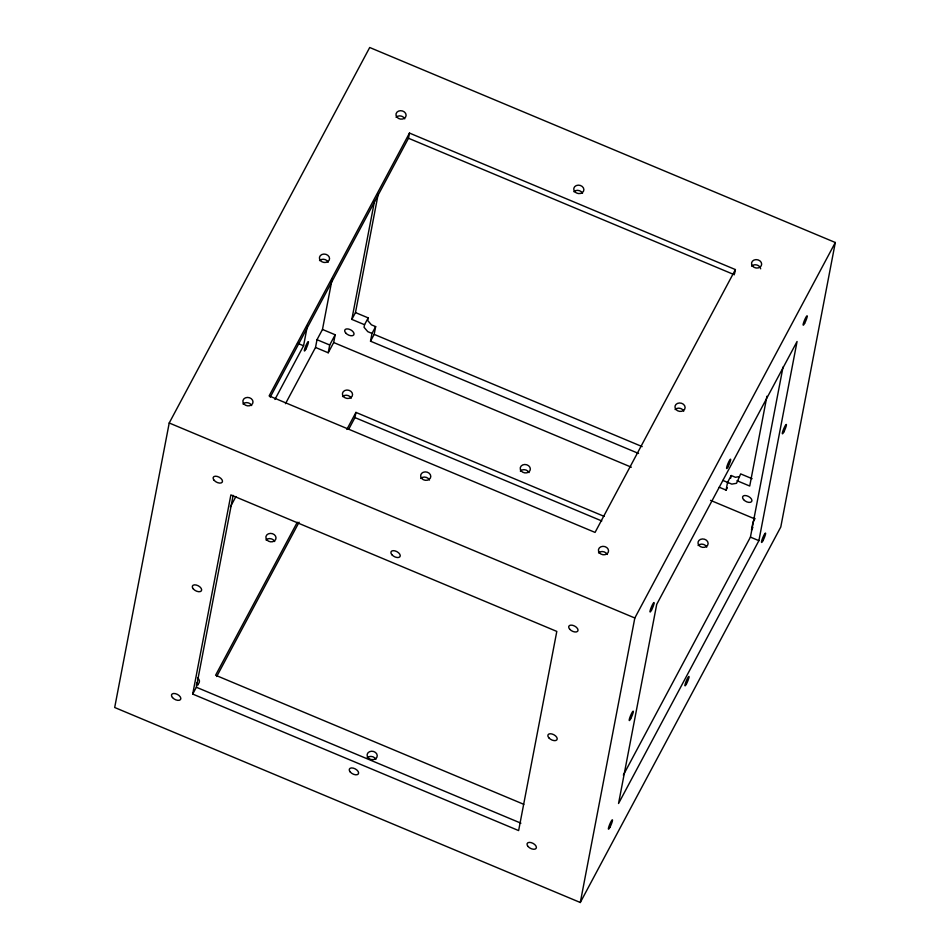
<?xml version="1.0" encoding="UTF-8"?>
<svg xmlns="http://www.w3.org/2000/svg" width="950" height="950" viewBox="0 0 950 950"><rect width="100%" height="100%" fill="white"/><g stroke="black" fill="none" stroke-linecap="round" stroke-linejoin="round"><path stroke-width="1.43" d="M169.219 422.988L114.689 707.501L580.296 902.5L780.781 527.013L835.311 242.499L369.704 47.5L169.219 422.988L634.826 617.987L580.296 902.5M192.708 694.07L230.874 494.914L556.807 631.418L518.629 830.573L192.708 694.07L196.353 687.242L233.13 495.354M274.918 399.463L303.572 345.788L307.468 325.434M285.487 403.691L315.519 347.451L317.003 339.696L322.478 329.448L332.227 278.599M315.519 347.451L328.213 352.771L329.709 345.004L335.172 334.768L322.478 329.448M328.213 352.771L333.688 342.534L335.172 334.768M638.554 453.447L370.524 341.192L372.008 333.438L367.781 331.657L364.04 327.299L364.539 324.71L351.832 319.39L374.597 200.628M351.832 319.39L355.478 312.574L378.242 193.8M355.478 312.574L368.184 317.882L367.686 320.471L371.426 324.829L375.654 326.61L374.169 334.364L370.524 341.192M348.662 429.353L354.944 417.584L355.941 412.407L604.129 516.361M270.228 397.159L408.476 138.249L409.474 133.071L735.395 269.574L734.659 273.457M719.245 487.243L726.085 490.105L727.569 482.339L731.215 475.522L735.443 477.292L738.993 476.674M730.716 478.099L731.215 475.522M752.103 478.681L740.668 473.896L736.523 483.301L731.797 484.12L727.569 482.339M766.935 396.233L749.728 486.032L737.022 480.712M623.354 775.105L750.429 537.118L783.026 367.032M758.896 540.657L797.062 341.501L656.723 604.342L618.545 803.498L758.896 540.657L750.429 537.118M409.474 133.071L269.135 395.912L595.056 532.416L735.395 269.574M230.328 507.015L235.909 496.541M364.539 324.71L368.184 317.882M372.008 333.438L375.654 326.61M297.279 522.251L215.591 675.248L523.794 804.329M346.857 429.412L355.941 412.407M216.695 676.507L299.084 522.191M634.826 617.987L835.311 242.499M726.085 490.105L727.296 487.825M755.036 518.451L752.982 522.286L751.498 530.041L752.863 527.487M408.476 138.249L734.409 274.752M374.169 334.364L642.2 446.619M722.891 480.415L728.353 482.707M333.688 342.534L631.346 467.198M710.541 500.365L754.241 518.664M317.003 339.696L329.709 345.004M297.528 343.259L303.572 345.788M354.944 417.584L601.778 520.956M196.353 687.242L520.909 823.175M520.303 471.034A5.094 4.192 10.8 0 1 528.996 472.613M265.976 539.944A5.094 4.192 10.8 0 1 274.669 541.524M367.211 757.768A5.094 4.192 10.8 0 1 375.891 759.347M698.084 545.49A5.094 4.192 10.8 0 1 706.776 547.069M342.534 396.577A5.094 4.192 10.8 0 1 351.215 398.157M197.541 677.873A5.094 4.192 10.8 0 1 196.27 685.033M196.543 683.05A5.094 4.192 10.8 0 1 198.111 684.891M396.067 117.242A5.094 4.192 10.8 0 1 404.759 118.821M573.847 191.698A5.094 4.192 10.8 0 1 582.528 193.277M751.628 266.154A5.094 4.192 10.8 0 1 756.984 265.026A5.094 4.192 10.8 0 1 760.641 268.814M675.07 409.521A5.094 4.192 10.8 0 1 683.762 411.101M319.521 260.609A5.094 4.192 10.8 0 1 328.201 262.188M242.963 403.976A5.094 4.192 10.8 0 1 251.655 405.555M420.743 478.432A5.094 4.192 10.8 0 1 429.436 480.011M598.524 552.888A5.094 4.192 10.8 0 1 607.204 554.467M350.253 772.006A5.094 2.802 28.1 0 0 358.293 773.989A5.094 2.802 28.1 0 0 353.258 768.123A5.094 2.802 28.1 0 0 350.253 772.006M193.301 588.917A5.094 2.802 28.1 0 0 201.329 590.912A5.094 2.802 28.1 0 0 196.294 585.034A5.094 2.802 28.1 0 0 193.301 588.917M548.851 737.829A5.094 2.802 28.1 0 0 556.89 739.824A5.094 2.802 28.1 0 0 551.855 733.946A5.094 2.802 28.1 0 0 548.851 737.829M391.899 554.741A5.094 2.802 28.1 0 0 399.926 556.736A5.094 2.802 28.1 0 0 394.891 550.857A5.094 2.802 28.1 0 0 391.899 554.741M214.118 480.284A5.094 2.802 28.1 0 0 222.158 482.279A5.094 2.802 28.1 0 0 217.123 476.401A5.094 2.802 28.1 0 0 214.118 480.284M569.679 629.197A5.094 2.802 28.1 0 0 577.707 631.192A5.094 2.802 28.1 0 0 572.672 625.314A5.094 2.802 28.1 0 0 569.679 629.197M528.034 846.462A5.094 2.802 28.1 0 0 536.073 848.445A5.094 2.802 28.1 0 0 531.038 842.579A5.094 2.802 28.1 0 0 528.034 846.462M172.473 697.549A5.094 2.802 28.1 0 0 180.512 699.544A5.094 2.802 28.1 0 0 175.477 693.666A5.094 2.802 28.1 0 0 172.473 697.549M320.423 260.561A5.094 4.192 10.8 0 0 329.139 260.241A5.094 4.192 10.8 0 0 323.891 254.066A5.094 4.192 10.8 0 0 320.423 260.561M574.75 191.651A5.094 4.192 10.8 0 0 583.466 191.33A5.094 4.192 10.8 0 0 578.229 185.155A5.094 4.192 10.8 0 0 574.75 191.651M675.972 409.474A5.094 4.192 10.8 0 0 684.701 409.153A5.094 4.192 10.8 0 0 679.452 402.978A5.094 4.192 10.8 0 0 675.972 409.474M421.646 478.384A5.094 4.192 10.8 0 0 430.374 478.064A5.094 4.192 10.8 0 0 425.125 471.889A5.094 4.192 10.8 0 0 421.646 478.384M599.426 552.841A5.094 4.192 10.8 0 0 608.143 552.52A5.094 4.192 10.8 0 0 602.906 546.345A5.094 4.192 10.8 0 0 599.426 552.841M243.865 403.928A5.094 4.192 10.8 0 0 252.593 403.608A5.094 4.192 10.8 0 0 247.344 397.433A5.094 4.192 10.8 0 0 243.865 403.928M396.969 117.194A5.094 4.192 10.8 0 0 405.697 116.874A5.094 4.192 10.8 0 0 400.449 110.699A5.094 4.192 10.8 0 0 396.969 117.194M752.531 266.107A5.094 4.192 10.8 0 0 761.247 265.786A5.094 4.192 10.8 0 0 755.998 259.611A5.094 4.192 10.8 0 0 752.531 266.107M783.809 431.977A5.094 0.713 -67.3 0 0 786.363 424.46A5.094 0.713 -67.3 0 0 782.895 430.968A5.094 0.713 -67.3 0 0 783.809 431.977M630.705 718.711A5.094 0.713 -67.3 0 0 633.258 711.194A5.094 0.713 -67.3 0 0 629.791 717.701A5.094 0.713 -67.3 0 0 630.705 718.711M728.08 466.711A5.094 0.713 -67.3 0 0 730.633 459.194A5.094 0.713 -67.3 0 0 727.166 465.702A5.094 0.713 -67.3 0 0 728.08 466.711M686.434 683.976A5.094 0.713 -67.3 0 0 688.999 676.459A5.094 0.713 -67.3 0 0 685.52 682.967A5.094 0.713 -67.3 0 0 686.434 683.976M609.888 827.343A5.094 0.713 -67.3 0 0 612.441 819.826A5.094 0.713 -67.3 0 0 608.974 826.334A5.094 0.713 -67.3 0 0 609.888 827.343M651.534 610.078A5.094 0.713 -67.3 0 0 654.087 602.561A5.094 0.713 -67.3 0 0 650.607 609.069A5.094 0.713 -67.3 0 0 651.534 610.078M804.626 323.344A5.094 0.713 -67.3 0 0 807.179 315.827A5.094 0.713 -67.3 0 0 803.712 322.335A5.094 0.713 -67.3 0 0 804.626 323.344M762.992 540.609A5.094 0.713 -67.3 0 0 765.546 533.092A5.094 0.713 -67.3 0 0 762.078 539.6A5.094 0.713 -67.3 0 0 762.992 540.609M743.565 499.605A5.094 2.802 28.1 0 0 751.604 501.588A5.094 2.802 28.1 0 0 746.569 495.71A5.094 2.802 28.1 0 0 743.565 499.605M345.681 332.963A5.094 2.802 28.1 0 0 353.721 334.946A5.094 2.802 28.1 0 0 348.686 329.08A5.094 2.802 28.1 0 0 345.681 332.963M698.986 545.442A5.094 4.192 10.8 0 0 707.714 545.122A5.094 4.192 10.8 0 0 702.466 538.947A5.094 4.192 10.8 0 0 698.986 545.442M343.437 396.542A5.094 4.192 10.8 0 0 352.153 396.209A5.094 4.192 10.8 0 0 346.904 390.034A5.094 4.192 10.8 0 0 343.437 396.542M521.217 470.986A5.094 4.192 10.8 0 0 529.934 470.666A5.094 4.192 10.8 0 0 524.685 464.491A5.094 4.192 10.8 0 0 521.217 470.986M266.879 539.909A5.094 4.192 10.8 0 0 275.607 539.576A5.094 4.192 10.8 0 0 270.358 533.401A5.094 4.192 10.8 0 0 266.879 539.909M368.113 757.732A5.094 4.192 10.8 0 0 376.829 757.399A5.094 4.192 10.8 0 0 371.581 751.224A5.094 4.192 10.8 0 0 368.113 757.732M305.841 349.149A5.094 0.713 -67.3 0 0 308.406 341.632A5.094 0.713 -67.3 0 0 304.926 348.139A5.094 0.713 -67.3 0 0 305.841 349.149"/></g></svg>
